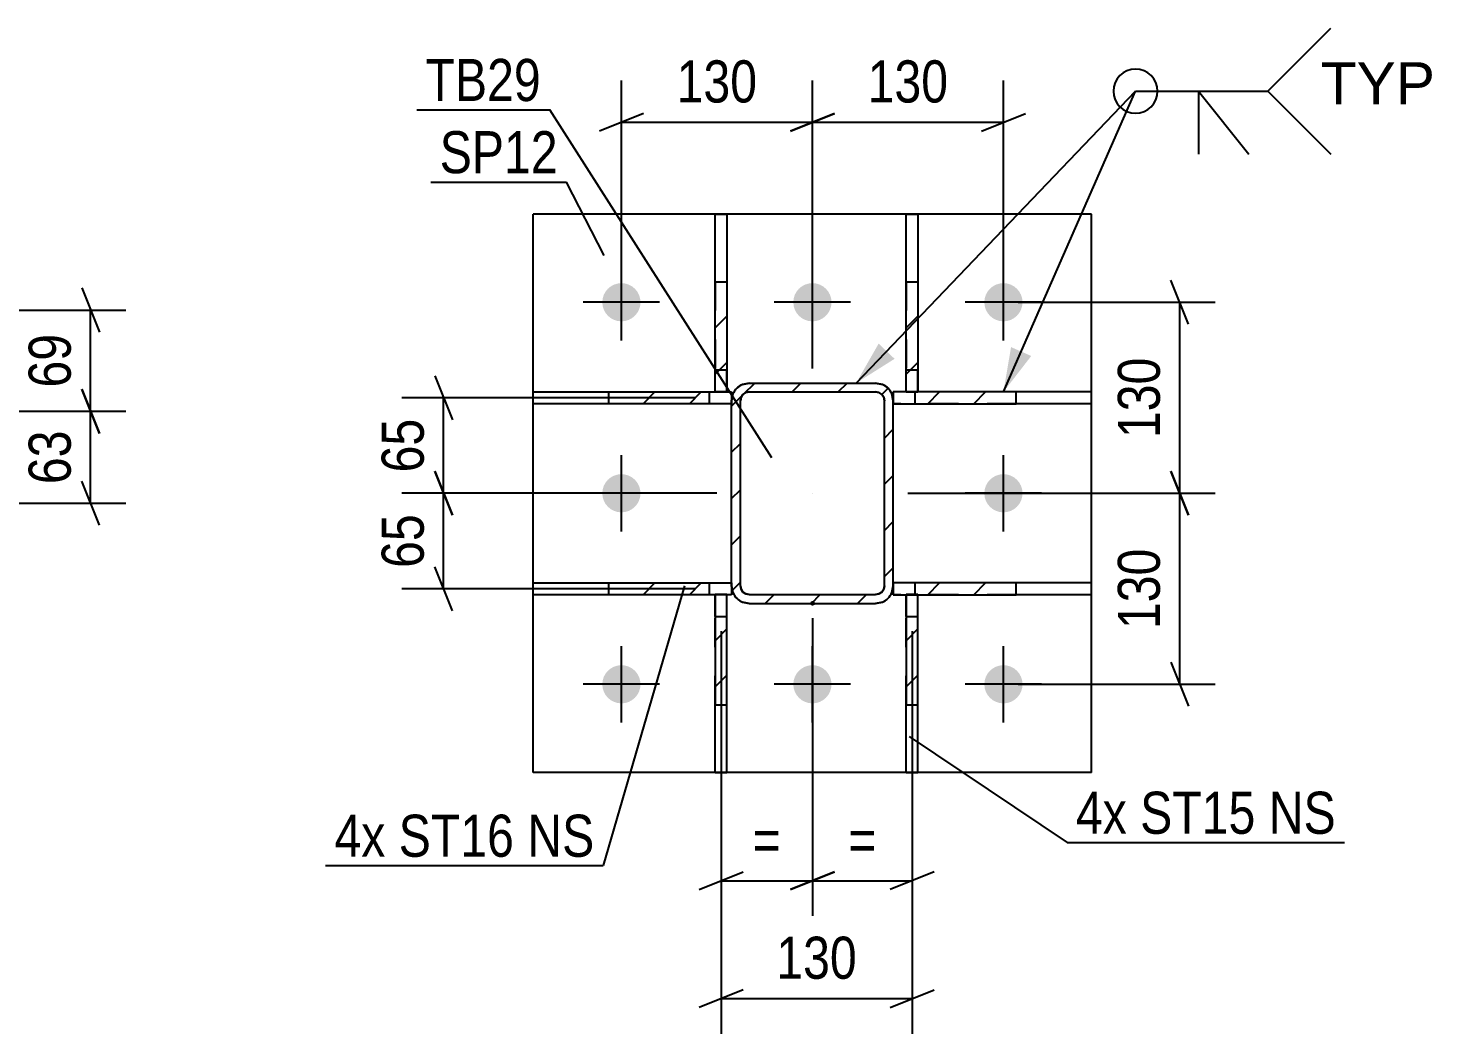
# Model space of a CAD drawing. Header units: millimetres. Extents: x 0 to 841, y 0 to 594.
# Drawn here: x 244.7 to 340.5, y 110.3 to 178.8 of the extents above; entities that cross this region are included whole.
import ezdxf

# ---------------------------------------------------------------- set-up
doc = ezdxf.new("R2010")
doc.units = ezdxf.units.MM
doc.linetypes.add('DXK_LINE_DOT2', pattern=[3.9198, 1.9599, -1.9599])
doc.linetypes.add('DXK_LINE_DOT3', pattern=[5.9187, 2.979, -0.9799, 0.9799, -0.9799])
doc.styles.add('Arial', font='ARIAL.TTF', dxfattribs={"height": 0.2})
doc.styles.add('Arial Narrow', font='ARIALN.TTF', dxfattribs={"height": 0.2})

# ---------------------------------------------------------------- blocks, each defined once
blk = doc.blocks.new('Part-283133313-6842 - 6768')
at = {"linetype": 'Continuous'}
h = blk.add_hatch(dxfattribs=at)
h.set_pattern_fill('', scale=0.7, style=0, pattern_type=0)
h.set_pattern_definition([(45, (303.616, 154.028), (-1.57154, 1.57154), [])])
h.paths.add_polyline_path([(311.975, 154.028), (303.616, 154.028), (303.616, 153.228), (311.975, 153.228)])
at = {"color": 7, "linetype": 'DXK_LINE_DOT2'}
for p, q in [((303.616, 153.228), (303.616, 154.028)), ((311.975, 154.028), (303.616, 154.028)), ((311.975, 153.228), (303.616, 153.228)), ((305.116, 153.228), (305.116, 154.028))]:
    blk.add_line(p, q, dxfattribs=at)
at = {"color": 2, "linetype": 'Continuous'}
for p, q in [((311.975, 154.028), (303.616, 154.028)), ((303.616, 154.028), (303.616, 153.228)), ((303.616, 153.228), (311.975, 153.228)), ((317.116, 154.028), (311.975, 154.028)), ((311.975, 153.228), (311.975, 154.028)), ((317.116, 153.228), (311.975, 153.228)), ((317.116, 153.228), (317.116, 154.028))]:
    blk.add_line(p, q, dxfattribs=at)
blk = doc.blocks.new('Bolt-283133313-6787 - 6768')
at = {"linetype": 'Continuous'}
for points in [[(283.815, 160.13, -1), (286.415, 160.13, -1)], [(296.815, 160.13, -1), (299.415, 160.13, -1)], [(309.815, 160.13, -1), (312.415, 160.13, -1)], [(283.815, 147.13, -1), (286.415, 147.13, -1)], [(309.815, 147.13, -1), (312.415, 147.13, -1)], [(283.815, 134.13, -1), (286.415, 134.13, -1)], [(296.815, 134.13, -1), (299.415, 134.13, -1)], [(309.815, 134.13, -1), (312.415, 134.13, -1)]]:
    blk.add_hatch(color=1, dxfattribs=at).paths.add_polyline_path(points)
at = {"color": 1, "linetype": 'Continuous'}
for p, q in [((285.115, 157.53), (285.115, 162.73)), ((298.115, 157.53), (298.115, 162.73)), ((311.115, 157.53), (311.115, 162.73)), ((287.715, 160.13), (282.515, 160.13)), ((300.715, 160.13), (295.515, 160.13)), ((313.715, 160.13), (308.515, 160.13)), ((285.115, 144.53), (285.115, 149.73)), ((311.115, 144.53), (311.115, 149.73)), ((287.715, 147.13), (282.515, 147.13)), ((313.715, 147.13), (308.515, 147.13)), ((285.115, 131.53), (285.115, 136.73)), ((298.115, 131.53), (298.115, 136.73)), ((311.115, 131.53), (311.115, 136.73)), ((287.715, 134.13), (282.515, 134.13)), ((300.715, 134.13), (295.515, 134.13)), ((313.715, 134.13), (308.515, 134.13))]:
    blk.add_line(p, q, dxfattribs=at)
blk = doc.blocks.new('Part-283133313-6820 - 6768')
at = {"linetype": 'Continuous'}
h = blk.add_hatch(dxfattribs=at)
h.set_pattern_fill('', scale=0.7, style=0, pattern_type=0)
h.set_pattern_definition([(45, (291.4998, 161.5248), (-1.57154, 1.57154), [])])
h.paths.add_polyline_path([(292.3, 161.525), (291.5, 161.525), (291.5, 154.038), (292.3, 154.038)])
at = {"color": 2, "linetype": 'Continuous'}
for p, q in [((291.5, 161.525), (291.5, 166.128)), ((291.5, 166.128), (292.3, 166.128)), ((292.3, 166.128), (292.3, 161.525)), ((291.5, 154.038), (291.5, 161.525)), ((291.5, 161.525), (292.3, 161.525)), ((292.3, 161.525), (292.3, 154.038)), ((292.3, 154.038), (291.5, 154.038))]:
    blk.add_line(p, q, dxfattribs=at)
at = {"color": 7, "linetype": 'DXK_LINE_DOT2'}
for p, q in [((291.5, 161.525), (291.5, 154.038)), ((292.3, 161.525), (292.3, 155.538)), ((291.5, 155.538), (292.3, 155.538)), ((292.3, 154.038), (292.3, 155.538)), ((291.5, 154.038), (292.3, 154.038))]:
    blk.add_line(p, q, dxfattribs=at)
blk = doc.blocks.new('Part-283133313-6825 - 6768')
at = {"linetype": 'Continuous'}
h = blk.add_hatch(dxfattribs=at)
h.set_pattern_fill('', scale=0.7, style=0, pattern_type=0)
h.set_pattern_definition([(45, (304.4992, 161.5248), (-1.57154, 1.57154), [])])
h.paths.add_polyline_path([(305.299, 161.525), (304.499, 161.525), (304.499, 154.038), (305.299, 154.038)])
at = {"color": 2, "linetype": 'Continuous'}
for p, q in [((304.499, 161.525), (304.499, 166.128)), ((304.499, 166.128), (305.299, 166.128)), ((305.299, 166.128), (305.299, 161.525)), ((304.499, 154.038), (304.499, 161.525)), ((304.499, 161.525), (305.299, 161.525)), ((305.299, 161.525), (305.299, 154.038)), ((305.299, 154.038), (304.499, 154.038))]:
    blk.add_line(p, q, dxfattribs=at)
at = {"color": 7, "linetype": 'DXK_LINE_DOT2'}
for p, q in [((304.499, 161.525), (304.499, 154.038)), ((305.299, 161.525), (305.299, 155.538)), ((304.499, 155.538), (305.299, 155.538)), ((305.299, 154.038), (305.299, 155.538)), ((304.499, 154.038), (305.299, 154.038))]:
    blk.add_line(p, q, dxfattribs=at)
blk = doc.blocks.new('Part-283133313-6830 - 6768')
at = {"color": 2, "linetype": 'Continuous'}
for p, q in [((279.115, 128.13), (279.115, 166.13)), ((317.115, 166.13), (279.115, 166.13)), ((317.115, 128.13), (317.115, 166.13)), ((317.115, 128.13), (279.115, 128.13))]:
    blk.add_line(p, q, dxfattribs=at)
blk = doc.blocks.new('Part-283133313-6837 - 6768')
at = {"linetype": 'Continuous'}
h = blk.add_hatch(dxfattribs=at)
h.set_pattern_fill('', scale=0.7, style=0, pattern_type=0)
h.set_pattern_definition([(45, (284.256, 141.028), (-1.57154, 1.57154), [])])
h.paths.add_polyline_path([(292.615, 141.028), (284.256, 141.028), (284.256, 140.228), (292.615, 140.228)])
at = {"color": 2, "linetype": 'Continuous'}
for p, q in [((279.116, 140.228), (279.116, 141.028)), ((279.116, 141.028), (284.256, 141.028)), ((284.256, 141.028), (292.615, 141.028)), ((284.256, 140.228), (284.256, 141.028)), ((292.615, 141.028), (292.615, 140.228)), ((284.256, 140.228), (279.116, 140.228)), ((292.615, 140.228), (284.256, 140.228))]:
    blk.add_line(p, q, dxfattribs=at)
at = {"color": 7, "linetype": 'DXK_LINE_DOT2'}
for p, q in [((284.256, 141.028), (292.615, 141.028)), ((291.115, 140.228), (291.115, 141.028)), ((292.615, 141.028), (292.615, 140.228)), ((292.615, 140.228), (284.256, 140.228))]:
    blk.add_line(p, q, dxfattribs=at)
blk = doc.blocks.new('Part-283133313-6847 - 6768')
at = {"linetype": 'Continuous'}
h = blk.add_hatch(dxfattribs=at)
h.set_pattern_fill('', scale=0.7, style=0, pattern_type=0)
h.set_pattern_definition([(45, (303.616, 141.028), (-1.57154, 1.57154), [])])
h.paths.add_polyline_path([(311.975, 141.028), (303.616, 141.028), (303.616, 140.228), (311.975, 140.228)])
at = {"color": 7, "linetype": 'DXK_LINE_DOT2'}
for p, q in [((303.616, 140.228), (303.616, 141.028)), ((311.975, 141.028), (303.616, 141.028)), ((305.116, 140.228), (305.116, 141.028)), ((311.975, 140.228), (303.616, 140.228))]:
    blk.add_line(p, q, dxfattribs=at)
at = {"color": 2, "linetype": 'Continuous'}
for p, q in [((311.975, 141.028), (303.616, 141.028)), ((303.616, 141.028), (303.616, 140.228)), ((317.116, 141.028), (311.975, 141.028)), ((311.975, 140.228), (311.975, 141.028)), ((317.116, 140.228), (317.116, 141.028)), ((303.616, 140.228), (311.975, 140.228)), ((317.116, 140.228), (311.975, 140.228))]:
    blk.add_line(p, q, dxfattribs=at)
blk = doc.blocks.new('Part-283133313-6859 - 6768')
at = {"linetype": 'Continuous'}
h = blk.add_hatch(dxfattribs=at)
h.set_pattern_fill('', scale=0.7, style=0, pattern_type=0)
h.set_pattern_definition([(45, (303.2638, 154.2786), (-1.57154, 1.57154), [])])
h.paths.add_polyline_path([(303.524, 153.889), (303.264, 154.279), (302.874, 154.539), (302.415, 154.63), (293.815, 154.63), (293.356, 154.539), (292.967, 154.279), (292.707, 153.889), (292.615, 153.43), (292.615, 140.83), (292.707, 140.371), (292.967, 139.982), (293.356, 139.721), (293.815, 139.63), (302.415, 139.63), (302.874, 139.721), (303.264, 139.982), (303.524, 140.371), (303.615, 140.83), (303.615, 153.43)])
h.paths.add_polyline_path([(303.015, 140.83), (302.97, 140.6), (302.84, 140.406), (302.645, 140.276), (302.415, 140.23), (293.815, 140.23), (293.586, 140.276), (293.391, 140.406), (293.261, 140.6), (293.215, 140.83), (293.215, 153.43), (293.261, 153.66), (293.391, 153.854), (293.586, 153.984), (293.815, 154.03), (302.415, 154.03), (302.645, 153.984), (302.84, 153.854), (302.97, 153.66), (303.015, 153.43)])
blk.add_hatch(color=30, dxfattribs=at).paths.add_polyline_path([(298.115, 139.53, -1), (298.115, 139.73, -1)])
at = {"color": 7, "linetype": 'DXK_LINE_DOT2'}
for p, q in [((293.356, 154.539), (293.815, 154.63)), ((293.815, 154.63), (302.415, 154.63)), ((302.415, 154.63), (302.874, 154.539)), ((292.615, 153.43), (292.707, 153.889)), ((292.615, 140.83), (292.615, 153.43)), ((293.261, 153.66), (293.215, 153.43)), ((293.215, 140.83), (293.215, 153.43)), ((293.391, 153.854), (293.261, 153.66)), ((293.586, 153.984), (293.391, 153.854)), ((293.815, 154.03), (293.586, 153.984)), ((293.815, 154.03), (302.415, 154.03)), ((302.645, 153.984), (302.415, 154.03)), ((302.84, 153.854), (302.645, 153.984)), ((302.97, 153.66), (302.84, 153.854)), ((303.015, 153.43), (302.97, 153.66)), ((303.015, 140.83), (303.015, 153.43)), ((303.524, 153.889), (303.615, 153.43)), ((303.615, 140.83), (303.615, 153.43)), ((292.707, 140.371), (292.615, 140.83)), ((293.215, 140.83), (293.261, 140.6)), ((302.97, 140.6), (303.015, 140.83)), ((303.615, 140.83), (303.524, 140.371)), ((293.261, 140.6), (293.391, 140.406)), ((293.391, 140.406), (293.586, 140.276)), ((293.586, 140.276), (293.815, 140.23)), ((293.815, 140.23), (302.415, 140.23)), ((302.415, 140.23), (302.645, 140.276)), ((302.645, 140.276), (302.84, 140.406)), ((302.84, 140.406), (302.97, 140.6)), ((293.815, 139.63), (293.356, 139.721)), ((293.815, 139.63), (302.415, 139.63)), ((302.874, 139.721), (302.415, 139.63))]:
    blk.add_line(p, q, dxfattribs=at)
at = {"color": 2, "linetype": 'Continuous'}
for p, q in [((293.815, 154.63), (293.356, 154.539)), ((293.815, 154.63), (302.415, 154.63)), ((302.874, 154.539), (302.415, 154.63)), ((292.707, 153.889), (292.615, 153.43)), ((292.615, 140.83), (292.615, 153.43)), ((293.215, 153.43), (293.261, 153.66)), ((293.215, 140.83), (293.215, 153.43)), ((293.261, 153.66), (293.391, 153.854)), ((293.391, 153.854), (293.586, 153.984)), ((293.586, 153.984), (293.815, 154.03)), ((293.815, 154.03), (302.415, 154.03)), ((302.415, 154.03), (302.645, 153.984)), ((302.645, 153.984), (302.84, 153.854)), ((302.84, 153.854), (302.97, 153.66)), ((302.97, 153.66), (303.015, 153.43)), ((303.015, 140.83), (303.015, 153.43)), ((303.615, 153.43), (303.524, 153.889)), ((303.615, 140.83), (303.615, 153.43)), ((292.615, 140.83), (292.707, 140.371)), ((293.261, 140.6), (293.215, 140.83)), ((303.015, 140.83), (302.97, 140.6)), ((303.524, 140.371), (303.615, 140.83)), ((293.391, 140.406), (293.261, 140.6)), ((293.586, 140.276), (293.391, 140.406)), ((293.815, 140.23), (293.586, 140.276)), ((293.815, 140.23), (302.415, 140.23)), ((302.645, 140.276), (302.415, 140.23)), ((302.84, 140.406), (302.645, 140.276)), ((302.97, 140.6), (302.84, 140.406)), ((293.356, 139.721), (293.815, 139.63)), ((293.815, 139.63), (302.415, 139.63)), ((302.415, 139.63), (302.874, 139.721))]:
    blk.add_line(p, q, dxfattribs=at)
at = {"color": 7, "linetype": 'DXK_LINE_DOT3'}
blk.add_line((298.115, 147.13), (298.115, 147.13), dxfattribs=at)
at = {"color": 30, "linetype": 'DXK_LINE_DOT3'}
blk.add_line((298.115, 139.63), (298.115, 139.63), dxfattribs=at)
at = {"color": 30, "linetype": 'Continuous'}
blk.add_circle((298.115, 139.63), 0.1, dxfattribs=at)
at = {"color": 7, "linetype": 'DXK_LINE_DOT2'}
for centre, start, end in [((293.815, 153.43), 112.50001, 157.50001), ((302.415, 153.43), 22.50001, 67.50001), ((293.815, 140.83), 202.50001, 247.50001), ((302.415, 140.83), 292.50001, 337.50001)]:
    blk.add_arc(centre, 1.2, start, end, dxfattribs=at)
at = {"color": 2, "linetype": 'Continuous'}
for centre, start, end in [((293.815, 153.43), 112.50001, 157.50001), ((302.415, 153.43), 22.50001, 67.50001), ((293.815, 140.83), 202.50001, 247.50001), ((302.415, 140.83), 292.50001, 337.50001)]:
    blk.add_arc(centre, 1.2, start, end, dxfattribs=at)
blk = doc.blocks.new('Part-283133313-6886 - 6768')
at = {"linetype": 'Continuous'}
h = blk.add_hatch(dxfattribs=at)
h.set_pattern_fill('', scale=0.7, style=0, pattern_type=0)
h.set_pattern_definition([(45, (291.5004, 140.238), (-1.57154, 1.57154), [])])
h.paths.add_polyline_path([(292.3, 140.238), (291.5, 140.238), (291.5, 132.739), (292.3, 132.739)])
at = {"color": 7, "linetype": 'DXK_LINE_DOT2'}
for p, q in [((291.5, 138.738), (291.5, 140.238)), ((292.3, 140.238), (291.5, 140.238)), ((292.3, 132.739), (292.3, 140.238)), ((291.5, 138.738), (292.3, 138.738)), ((291.5, 132.739), (291.5, 138.738))]:
    blk.add_line(p, q, dxfattribs=at)
at = {"color": 2, "linetype": 'Continuous'}
for p, q in [((292.3, 140.238), (291.5, 140.238)), ((291.5, 140.238), (291.5, 132.739)), ((292.3, 132.739), (292.3, 140.238)), ((291.5, 128.128), (291.5, 132.739)), ((291.5, 132.739), (292.3, 132.739)), ((292.3, 128.128), (292.3, 132.739)), ((291.5, 128.128), (292.3, 128.128))]:
    blk.add_line(p, q, dxfattribs=at)
blk = doc.blocks.new('Part-283133313-6891 - 6768')
at = {"linetype": 'Continuous'}
h = blk.add_hatch(dxfattribs=at)
h.set_pattern_fill('', scale=0.7, style=0, pattern_type=0)
h.set_pattern_definition([(45, (304.4998, 140.238), (-1.57154, 1.57154), [])])
h.paths.add_polyline_path([(305.3, 140.238), (304.5, 140.238), (304.5, 132.739), (305.3, 132.739)])
at = {"color": 7, "linetype": 'DXK_LINE_DOT2'}
for p, q in [((304.5, 138.738), (304.5, 140.238)), ((305.3, 140.238), (304.5, 140.238)), ((305.3, 132.739), (305.3, 140.238)), ((304.5, 138.738), (305.3, 138.738)), ((304.5, 132.739), (304.5, 138.738))]:
    blk.add_line(p, q, dxfattribs=at)
at = {"color": 2, "linetype": 'Continuous'}
for p, q in [((305.3, 140.238), (304.5, 140.238)), ((304.5, 140.238), (304.5, 132.739)), ((305.3, 132.739), (305.3, 140.238)), ((304.499, 128.128), (304.5, 132.739)), ((304.5, 132.739), (305.3, 132.739)), ((305.299, 128.128), (305.3, 132.739)), ((304.499, 128.128), (305.299, 128.128))]:
    blk.add_line(p, q, dxfattribs=at)
blk = doc.blocks.new('Part-283133313-6896 - 6768')
at = {"linetype": 'Continuous'}
h = blk.add_hatch(dxfattribs=at)
h.set_pattern_fill('', scale=0.7, style=0, pattern_type=0)
h.set_pattern_definition([(45, (284.256, 154.028), (-1.57154, 1.57154), [])])
h.paths.add_polyline_path([(292.615, 154.028), (284.256, 154.028), (284.256, 153.228), (292.615, 153.228)])
at = {"color": 2, "linetype": 'Continuous'}
for p, q in [((279.116, 153.228), (279.116, 154.028)), ((279.116, 154.028), (284.256, 154.028)), ((284.256, 153.228), (279.116, 153.228)), ((284.256, 154.028), (292.615, 154.028)), ((284.256, 153.228), (284.256, 154.028)), ((292.615, 153.228), (284.256, 153.228)), ((292.615, 154.028), (292.615, 153.228))]:
    blk.add_line(p, q, dxfattribs=at)
at = {"color": 7, "linetype": 'DXK_LINE_DOT2'}
for p, q in [((284.256, 154.028), (292.615, 154.028)), ((292.615, 153.228), (284.256, 153.228)), ((291.115, 153.228), (291.115, 154.028)), ((292.615, 154.028), (292.615, 153.228))]:
    blk.add_line(p, q, dxfattribs=at)
blk = doc.blocks.new('StraightDimension-283133313-6619 - 6392')
at = {"color": 7, "linetype": 'Continuous'}
for p, q in [((248.388, 161.101), (249.588, 158.101)), ((205.511, 159.601), (251.388, 159.601)), ((248.988, 152.708), (248.988, 159.601)), ((249.588, 151.208), (248.388, 154.208)), ((234.209, 152.708), (251.388, 152.708))]:
    blk.add_line(p, q, dxfattribs=at)
at = {"color": 0}
blk.add_wipeout([(248.238, 158.583), (244.038, 158.583), (244.038, 153.726), (248.238, 153.726)], dxfattribs=at)
at = {"color": 3, "style": 'Arial Narrow'}
blk.add_text('69', height=2.8633, rotation=90.00021, dxfattribs=at).set_placement((247.638, 154.326))
blk = doc.blocks.new('StraightDimension-283133313-6636 - 6392')
at = {"color": 7, "linetype": 'Continuous'}
for p, q in [((248.388, 154.208), (249.588, 151.208)), ((234.209, 152.708), (251.388, 152.708)), ((248.988, 146.451), (248.988, 152.708)), ((249.588, 144.951), (248.388, 147.951)), ((205.511, 146.451), (251.388, 146.451))]:
    blk.add_line(p, q, dxfattribs=at)
at = {"color": 0}
blk.add_wipeout([(248.238, 152.008), (244.038, 152.008), (244.038, 147.151), (248.238, 147.151)], dxfattribs=at)
at = {"color": 3, "style": 'Arial Narrow'}
blk.add_text('63', height=2.8633, rotation=90.00021, dxfattribs=at).set_placement((247.638, 147.751))
blk = doc.blocks.new('StraightDimension-283133313-7010 - 6768')
at = {"color": 7, "linetype": 'Continuous'}
for p, q in [((298.115, 155.63), (298.115, 175.227)), ((311.115, 161.13), (311.115, 175.227)), ((299.615, 172.977), (296.615, 171.777)), ((298.115, 172.377), (311.115, 172.377)), ((309.615, 171.777), (312.615, 172.977))]:
    blk.add_line(p, q, dxfattribs=at)
at = {"color": 0}
blk.add_wipeout([(307.957, 173.127), (307.957, 177.327), (301.273, 177.327), (301.273, 173.127)], dxfattribs=at)
at = {"color": 3, "style": 'Arial Narrow'}
blk.add_text('130', height=2.8633, dxfattribs=at).set_placement((301.873, 173.727))
blk = doc.blocks.new('StraightDimension-283133313-7029 - 6768')
at = {"color": 7, "linetype": 'Continuous'}
for p, q in [((323.715, 158.63), (322.515, 161.63)), ((312.115, 160.13), (325.515, 160.13)), ((323.115, 147.13), (323.115, 160.13)), ((322.515, 148.63), (323.715, 145.63)), ((304.615, 147.13), (325.515, 147.13))]:
    blk.add_line(p, q, dxfattribs=at)
at = {"color": 0}
blk.add_wipeout([(322.365, 156.972), (318.165, 156.972), (318.165, 150.288), (322.365, 150.288)], dxfattribs=at)
at = {"color": 3, "style": 'Arial Narrow'}
blk.add_text('130', height=2.8633, rotation=90.00021, dxfattribs=at).set_placement((321.765, 150.888))
blk = doc.blocks.new('StraightDimension-283133313-7039 - 6768')
at = {"color": 7, "linetype": 'Continuous'}
for p, q in [((323.715, 145.63), (322.515, 148.63)), ((304.615, 147.13), (325.515, 147.13)), ((323.115, 134.13), (323.115, 147.13)), ((322.515, 135.63), (323.715, 132.63)), ((312.115, 134.13), (325.515, 134.13))]:
    blk.add_line(p, q, dxfattribs=at)
at = {"color": 0}
blk.add_wipeout([(322.365, 143.972), (318.165, 143.972), (318.165, 137.288), (322.365, 137.288)], dxfattribs=at)
at = {"color": 3, "style": 'Arial Narrow'}
blk.add_text('130', height=2.8633, rotation=90.00021, dxfattribs=at).set_placement((321.765, 137.888))
blk = doc.blocks.new('StraightDimension-283133313-6973 - 6768')
at = {"color": 7, "linetype": 'Continuous'}
for p, q in [((291.9, 137.738), (291.9, 110.338)), ((304.9, 137.738), (304.9, 110.338)), ((293.4, 113.338), (290.4, 112.138)), ((303.4, 112.138), (306.4, 113.338)), ((291.9, 112.738), (304.9, 112.738))]:
    blk.add_line(p, q, dxfattribs=at)
at = {"color": 0}
blk.add_wipeout([(301.742, 113.488), (301.742, 117.688), (295.058, 117.688), (295.058, 113.488)], dxfattribs=at)
at = {"color": 3, "style": 'Arial Narrow'}
blk.add_text('130', height=2.8633, dxfattribs=at).set_placement((295.658, 114.088))
blk = doc.blocks.new('StraightDimension-283133313-6978 - 6768')
at = {"color": 7, "linetype": 'Continuous'}
for p, q in [((272.414, 155.128), (273.614, 152.128)), ((290.115, 153.628), (270.164, 153.628)), ((273.014, 147.13), (273.014, 153.628)), ((273.614, 145.63), (272.414, 148.63)), ((291.615, 147.13), (270.164, 147.13))]:
    blk.add_line(p, q, dxfattribs=at)
at = {"color": 0}
blk.add_wipeout([(272.264, 152.807), (268.064, 152.807), (268.064, 147.951), (272.264, 147.951)], dxfattribs=at)
at = {"color": 3, "style": 'Arial Narrow'}
blk.add_text('65', height=2.8633, rotation=90.00021, dxfattribs=at).set_placement((271.664, 148.551))
blk = doc.blocks.new('StraightDimension-283133313-6984 - 6768')
at = {"color": 7, "linetype": 'Continuous'}
for p, q in [((272.414, 148.63), (273.614, 145.63)), ((291.615, 147.13), (270.164, 147.13)), ((273.014, 140.628), (273.014, 147.13)), ((273.614, 139.128), (272.414, 142.128)), ((290.115, 140.628), (270.164, 140.628))]:
    blk.add_line(p, q, dxfattribs=at)
at = {"color": 0}
blk.add_wipeout([(272.264, 146.307), (268.064, 146.307), (268.064, 141.451), (272.264, 141.451)], dxfattribs=at)
at = {"color": 3, "style": 'Arial Narrow'}
blk.add_text('65', height=2.8633, rotation=90.00021, dxfattribs=at).set_placement((271.664, 142.051))
blk = doc.blocks.new('StraightDimension-283133313-6991 - 6768')
at = {"color": 7, "linetype": 'Continuous'}
for p, q in [((298.115, 138.63), (298.115, 118.363)), ((304.9, 137.738), (304.9, 118.363)), ((296.615, 120.163), (299.615, 121.363)), ((298.115, 120.763), (304.9, 120.763)), ((306.4, 121.363), (303.4, 120.163))]:
    blk.add_line(p, q, dxfattribs=at)
at = {"color": 0}
blk.add_wipeout([(303.067, 121.513), (303.067, 125.713), (299.948, 125.713), (299.948, 121.513)], dxfattribs=at)
at = {"color": 3, "style": 'Arial Narrow'}
blk.add_text('=', height=2.863, dxfattribs=at).set_placement((300.548, 122.113))
blk = doc.blocks.new('StraightDimension-283133313-7000 - 6768')
at = {"color": 7, "linetype": 'Continuous'}
for p, q in [((298.115, 138.63), (298.115, 118.363)), ((291.9, 137.738), (291.9, 118.363)), ((290.4, 120.163), (293.4, 121.363)), ((291.9, 120.763), (298.115, 120.763)), ((299.615, 121.363), (296.615, 120.163))]:
    blk.add_line(p, q, dxfattribs=at)
at = {"color": 0}
blk.add_wipeout([(296.567, 121.513), (296.567, 125.713), (293.448, 125.713), (293.448, 121.513)], dxfattribs=at)
at = {"color": 3, "style": 'Arial Narrow'}
blk.add_text('=', height=2.863, dxfattribs=at).set_placement((294.048, 122.113))
blk = doc.blocks.new('StraightDimension-283133313-7019 - 6768')
at = {"color": 7, "linetype": 'Continuous'}
for p, q in [((285.115, 161.13), (285.115, 175.227)), ((298.115, 155.63), (298.115, 175.227)), ((286.615, 172.977), (283.615, 171.777)), ((285.115, 172.377), (298.115, 172.377)), ((296.615, 171.777), (299.615, 172.977))]:
    blk.add_line(p, q, dxfattribs=at)
at = {"color": 0}
blk.add_wipeout([(294.957, 173.127), (294.957, 177.327), (288.273, 177.327), (288.273, 173.127)], dxfattribs=at)
at = {"color": 3, "style": 'Arial Narrow'}
blk.add_text('130', height=2.8633, dxfattribs=at).set_placement((288.873, 173.727))
blk = doc.blocks.new('Mark-283133313-6826 - 6768')
at = {"color": 30, "linetype": 'Continuous'}
for p in [(272.149, 168.311), (283.946, 163.311)]:
    blk.add_line(p, (281.388, 168.311), dxfattribs=at)
at = {"color": 0}
blk.add_wipeout([(280.788, 168.911), (280.788, 171.911), (272.749, 171.911), (272.749, 168.911)], dxfattribs=at)
blk.add_wipeout([(280.788, 168.911), (280.788, 171.911), (272.749, 171.911), (272.749, 168.911)], dxfattribs=at)
at = {"color": 3, "style": 'Arial Narrow'}
blk.add_text('SP12', height=2.8633, dxfattribs=at).set_placement((272.749, 168.911))
blk = doc.blocks.new('Mark-283133313-6855 - 6768')
at = {"color": 30, "linetype": 'Continuous'}
for p in [(271.183, 173.226), (295.344, 149.55)]:
    blk.add_line(p, (280.238, 173.226), dxfattribs=at)
at = {"color": 0}
blk.add_wipeout([(279.638, 173.826), (279.638, 176.826), (271.783, 176.826), (271.783, 173.826)], dxfattribs=at)
blk.add_wipeout([(279.638, 173.826), (279.638, 176.826), (271.783, 176.826), (271.783, 173.826)], dxfattribs=at)
at = {"color": 3, "style": 'Arial Narrow'}
blk.add_text('TB29', height=2.8633, dxfattribs=at).set_placement((271.783, 173.826))
blk = doc.blocks.new('MarkSet-283133313-7113 - 6768')
at = {"color": 30, "linetype": 'Continuous'}
for p, q in [((304.689, 130.585), (315.447, 123.356)), ((315.447, 123.356), (334.338, 123.356))]:
    blk.add_line(p, q, dxfattribs=at)
at = {"color": 0}
for points in [[(319.519, 123.956), (319.519, 126.956), (316.047, 126.956), (316.047, 123.956)], [(328.274, 123.956), (328.274, 126.956), (320.419, 126.956), (320.419, 123.956)], [(333.738, 123.956), (333.738, 126.956), (329.174, 126.956), (329.174, 123.956)]]:
    blk.add_wipeout(points, dxfattribs=at)
for points in [[(319.519, 123.956), (319.519, 126.956), (316.047, 126.956), (316.047, 123.956)], [(328.274, 123.956), (328.274, 126.956), (320.419, 126.956), (320.419, 123.956)], [(333.738, 123.956), (333.738, 126.956), (329.174, 126.956), (329.174, 123.956)]]:
    blk.add_wipeout(points, dxfattribs=at)
at = {"color": 3, "style": 'Arial Narrow'}
for s, p in [('4x', (316.047, 123.956)), ('ST15', (320.419, 123.956)), ('NS', (329.174, 123.956))]:
    blk.add_text(s, height=2.8633, dxfattribs=at).set_placement(p)
blk = doc.blocks.new('WeldMark-283133313-7049 - 6768')
at = {"linetype": 'Continuous'}
for points in [[(303.707, 156.279), (301.091, 154.63), (302.623, 157.316)], [(313.008, 156.474), (311.115, 154.028), (311.634, 157.077)]]:
    blk.add_hatch(color=30, dxfattribs=at).paths.add_polyline_path(points)
at = {"color": 30, "linetype": 'Continuous'}
for p, q in [((301.091, 154.63), (320.103, 174.5)), ((311.115, 154.028), (320.103, 174.5)), ((320.103, 174.5), (329.103, 174.5))]:
    blk.add_line(p, q, dxfattribs=at)
at = {"color": 3, "linetype": 'Continuous'}
for q in [(327.817, 170.215), (324.388, 170.215)]:
    blk.add_line((324.388, 174.5), q, dxfattribs=at)
for start, end in [(90, 270), (270, 90)]:
    blk.add_arc((320.103, 174.5), 1.5, start, end, dxfattribs=at)
at = {"color": 0, "linetype": 'Continuous'}
blk.add_wipeout([(340.478, 173.6), (340.478, 176.6), (332.703, 176.6), (332.703, 173.6)], dxfattribs=at)
blk.add_wipeout([(340.478, 173.6), (340.478, 176.6), (332.703, 176.6), (332.703, 173.6)], dxfattribs=at)
at = {"color": 3, "linetype": 'Continuous'}
for q in [(333.388, 178.786), (333.388, 170.215)]:
    blk.add_line((329.103, 174.5), q, dxfattribs=at)
at = {"color": 3, "linetype": 'Continuous', "style": 'Arial'}
blk.add_text('TYP', height=2.8652, dxfattribs=at).set_placement((332.703, 173.6))
blk = doc.blocks.new('MarkSet-283133313-7143 - 6768')
at = {"color": 30, "linetype": 'Continuous'}
for p in [(289.419, 140.838), (264.986, 121.792)]:
    blk.add_line(p, (283.877, 121.792), dxfattribs=at)
at = {"color": 0}
for points in [[(269.058, 122.392), (269.058, 125.392), (265.586, 125.392), (265.586, 122.392)], [(277.812, 122.392), (277.812, 125.392), (269.958, 125.392), (269.958, 122.392)], [(283.277, 122.392), (283.277, 125.392), (278.712, 125.392), (278.712, 122.392)]]:
    blk.add_wipeout(points, dxfattribs=at)
for points in [[(269.058, 122.392), (269.058, 125.392), (265.586, 125.392), (265.586, 122.392)], [(277.812, 122.392), (277.812, 125.392), (269.958, 125.392), (269.958, 122.392)], [(283.277, 122.392), (283.277, 125.392), (278.712, 125.392), (278.712, 122.392)]]:
    blk.add_wipeout(points, dxfattribs=at)
at = {"color": 3, "style": 'Arial Narrow'}
for s, p in [('4x', (265.586, 122.392)), ('ST16', (269.958, 122.392)), ('NS', (278.712, 122.392))]:
    blk.add_text(s, height=2.8633, dxfattribs=at).set_placement(p)

msp = doc.modelspace()

# ---------------------------------------------------------------- block references
for name in ['Part-283133313-6830 - 6768', 'Part-283133313-6820 - 6768', 'Part-283133313-6825 - 6768', 'Bolt-283133313-6787 - 6768', 'StraightDimension-283133313-6619 - 6392', 'Part-283133313-6859 - 6768', 'Part-283133313-6896 - 6768', 'Part-283133313-6842 - 6768', 'Part-283133313-6837 - 6768', 'Part-283133313-6847 - 6768', 'Part-283133313-6886 - 6768', 'Part-283133313-6891 - 6768']:
    msp.add_blockref(name, (0, 0))

# ---------------------------------------------------------------- next in the draw order: block references
for name in ['StraightDimension-283133313-7010 - 6768', 'StraightDimension-283133313-6978 - 6768', 'StraightDimension-283133313-6636 - 6392']:
    msp.add_blockref(name, (0, 0))

# ---------------------------------------------------------------- next in the draw order: block references
for name in ['StraightDimension-283133313-7019 - 6768', 'StraightDimension-283133313-7029 - 6768', 'StraightDimension-283133313-6984 - 6768']:
    msp.add_blockref(name, (0, 0))

# ---------------------------------------------------------------- next in the draw order: block references
for name in ['WeldMark-283133313-7049 - 6768', 'Mark-283133313-6826 - 6768', 'StraightDimension-283133313-7039 - 6768', 'MarkSet-283133313-7143 - 6768']:
    msp.add_blockref(name, (0, 0))

# ---------------------------------------------------------------- next in the draw order: block references
for name in ['Mark-283133313-6855 - 6768', 'StraightDimension-283133313-6973 - 6768']:
    msp.add_blockref(name, (0, 0))

# ---------------------------------------------------------------- next in the draw order: block references
msp.add_blockref('StraightDimension-283133313-6991 - 6768', (0, 0))

# ---------------------------------------------------------------- next in the draw order: block references
for name in ['StraightDimension-283133313-7000 - 6768', 'MarkSet-283133313-7113 - 6768']:
    msp.add_blockref(name, (0, 0))

doc.saveas('drawing.dxf')
